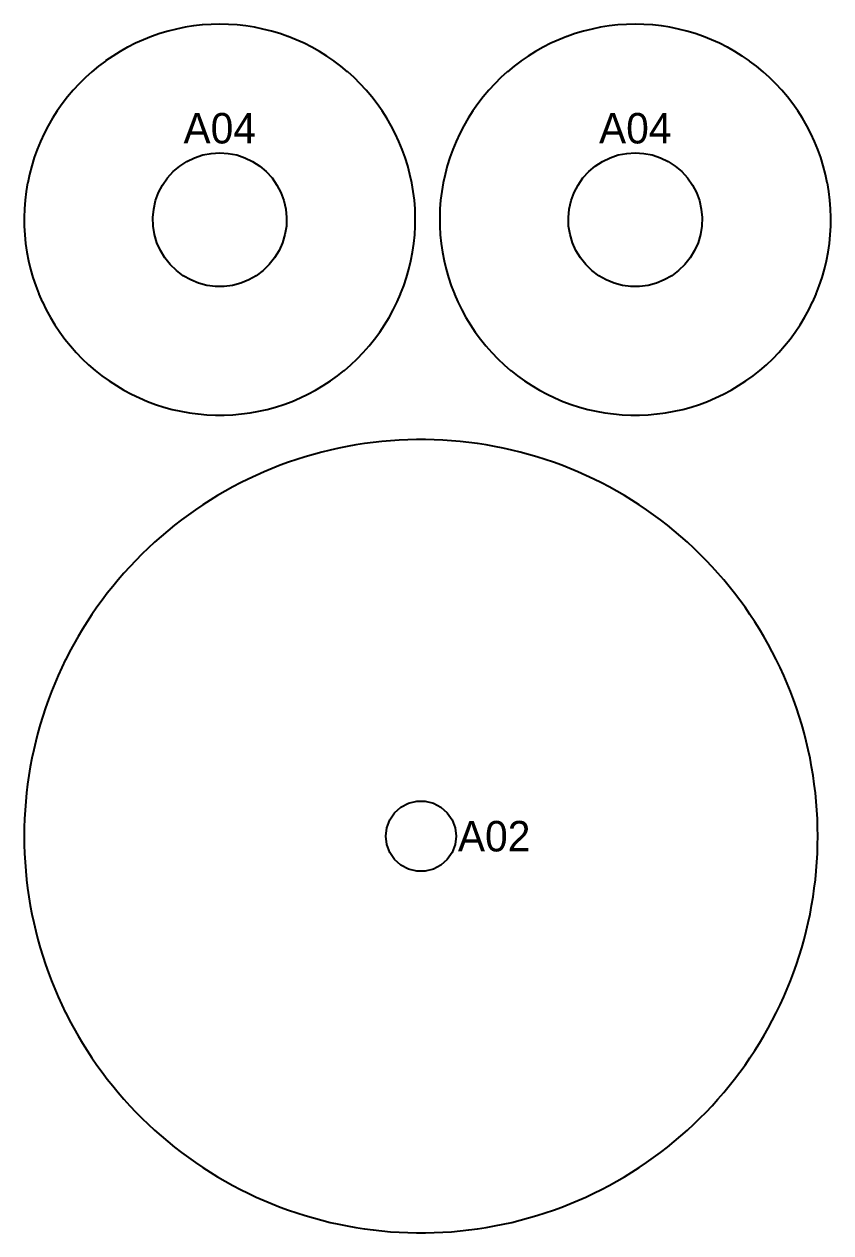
# Model space of a CAD drawing. Header units: millimetres. Extents: x 5 to 864, y 5 to 269.
# Drawn here: x 487.4 to 619.7, y 5 to 203.3 of the extents above; entities that cross this region are included whole.
import ezdxf
from ezdxf.enums import TextEntityAlignment as Align

# ---------------------------------------------------------------- set-up
doc = ezdxf.new("R2010")
doc.units = ezdxf.units.MM
doc.layers.add('CUT', color=1, linetype='CONTINUOUS')
doc.layers.add('ENGRAVE', color=7, linetype='CONTINUOUS')

msp = doc.modelspace()

# ---------------------------------------------------------------- linework, layer by layer
at = {"layer": 'CUT'}
for points in [[(519.522, 203.284), (519.518, 203.284), (518.093, 203.252), (518.09, 203.252), (516.667, 203.157), (516.664, 203.157), (515.246, 202.998), (515.243, 202.998), (513.835, 202.776), (513.831, 202.776), (512.434, 202.492), (512.431, 202.491), (511.048, 202.145), (511.044, 202.144), (509.678, 201.737), (509.675, 201.736), (508.328, 201.268), (508.325, 201.267), (507, 200.74), (506.997, 200.738), (505.697, 200.153), (505.694, 200.151), (504.421, 199.508), (504.418, 199.507), (503.176, 198.807), (503.173, 198.806), (501.962, 198.052), (501.96, 198.05), (500.784, 197.243), (500.781, 197.241), (499.643, 196.383), (499.64, 196.381), (498.541, 195.472), (498.539, 195.47), (497.481, 194.514), (497.479, 194.511), (496.465, 193.509), (496.463, 193.506), (495.494, 192.46), (495.492, 192.457), (494.572, 191.368), (494.57, 191.366), (493.698, 190.237), (493.696, 190.234), (492.876, 189.068), (492.875, 189.065), (492.107, 187.863), (492.106, 187.86), (491.393, 186.625), (491.391, 186.622), (490.734, 185.357), (490.732, 185.354), (490.132, 184.061), (490.131, 184.058), (489.589, 182.739), (489.588, 182.736), (489.105, 181.394), (489.104, 181.391), (488.681, 180.029), (488.681, 180.026), (488.319, 178.646), (488.318, 178.643), (488.019, 177.249), (488.018, 177.246), (487.781, 175.84), (487.781, 175.837), (487.606, 174.421), (487.606, 174.418), (487.495, 172.997), (487.495, 172.993), (487.447, 171.568), (487.447, 171.565), (487.463, 170.139), (487.463, 170.136), (487.542, 168.712), (487.543, 168.709), (487.685, 167.29), (487.686, 167.287), (487.892, 165.876), (487.892, 165.873), (488.161, 164.472), (488.161, 164.469), (488.492, 163.082), (488.493, 163.079), (488.885, 161.708), (488.886, 161.705), (489.338, 160.352), (489.339, 160.349), (489.852, 159.019), (489.853, 159.016), (490.424, 157.709), (490.426, 157.706), (491.055, 156.427), (491.056, 156.424), (491.741, 155.173), (491.743, 155.17), (492.483, 153.952), (492.485, 153.949), (493.279, 152.764), (493.281, 152.762), (494.127, 151.614), (494.129, 151.611), (495.025, 150.502), (495.027, 150.499), (495.972, 149.431), (495.974, 149.429), (496.965, 148.404), (496.967, 148.402), (498.003, 147.422), (498.006, 147.42), (499.084, 146.487), (499.087, 146.485), (500.206, 145.601), (500.209, 145.599), (501.366, 144.766), (501.369, 144.764), (502.562, 143.984), (502.565, 143.982), (503.792, 143.255), (503.794, 143.254), (505.052, 142.582), (505.055, 142.581), (506.342, 141.966), (506.345, 141.965), (507.658, 141.408), (507.661, 141.407), (508.997, 140.91), (509, 140.908), (510.357, 140.471), (510.36, 140.47), (511.736, 140.093), (511.739, 140.092), (513.129, 139.777), (513.133, 139.777), (514.536, 139.524), (514.539, 139.523), (515.952, 139.333), (515.956, 139.333), (517.376, 139.206), (517.379, 139.206), (518.804, 139.142), (518.807, 139.142), (520.233, 139.142), (520.236, 139.142), (521.661, 139.206), (521.664, 139.206), (523.084, 139.333), (523.088, 139.333), (524.501, 139.523), (524.504, 139.524), (525.907, 139.777), (525.911, 139.777), (527.301, 140.092), (527.304, 140.093), (528.68, 140.47), (528.683, 140.471), (530.04, 140.908), (530.043, 140.91), (531.379, 141.407), (531.382, 141.408), (532.695, 141.965), (532.698, 141.966), (533.985, 142.581), (533.988, 142.582), (535.246, 143.254), (535.249, 143.255), (536.475, 143.982), (536.478, 143.984), (537.671, 144.764), (537.674, 144.766), (538.831, 145.599), (538.834, 145.601), (539.953, 146.485), (539.956, 146.487), (541.034, 147.42), (541.037, 147.422), (542.073, 148.402), (542.075, 148.404), (543.066, 149.429), (543.068, 149.431), (544.013, 150.499), (544.015, 150.502), (544.911, 151.611), (544.913, 151.614), (545.759, 152.762), (545.761, 152.764), (546.555, 153.949), (546.557, 153.952), (547.297, 155.17), (547.299, 155.173), (547.984, 156.424), (547.985, 156.427), (548.614, 157.706), (548.616, 157.709), (549.187, 159.016), (549.188, 159.019), (549.701, 160.349), (549.702, 160.352), (550.154, 161.705), (550.155, 161.708), (550.547, 163.079), (550.548, 163.082), (550.879, 164.469), (550.879, 164.472), (551.148, 165.873), (551.148, 165.876), (551.354, 167.287), (551.355, 167.29), (551.497, 168.709), (551.498, 168.712), (551.577, 170.136), (551.577, 170.139), (551.593, 171.565), (551.593, 171.568), (551.545, 172.993), (551.545, 172.997), (551.434, 174.418), (551.434, 174.421), (551.259, 175.837), (551.259, 175.84), (551.022, 177.246), (551.021, 177.249), (550.722, 178.643), (550.721, 178.646), (550.359, 180.026), (550.359, 180.029), (549.936, 181.391), (549.935, 181.394), (549.452, 182.736), (549.451, 182.739), (548.909, 184.058), (548.908, 184.061), (548.308, 185.354), (548.306, 185.357), (547.649, 186.622), (547.647, 186.625), (546.934, 187.86), (546.933, 187.863), (546.165, 189.065), (546.164, 189.068), (545.344, 190.234), (545.342, 190.237), (544.47, 191.366), (544.468, 191.368), (543.548, 192.457), (543.546, 192.46), (542.577, 193.506), (542.575, 193.509), (541.561, 194.511), (541.559, 194.514), (540.501, 195.47), (540.499, 195.472), (539.4, 196.381), (539.397, 196.383), (538.259, 197.241), (538.256, 197.243), (537.081, 198.05), (537.078, 198.052), (535.867, 198.806), (535.865, 198.807), (534.622, 199.507), (534.619, 199.508), (533.346, 200.151), (533.343, 200.153), (532.043, 200.738), (532.04, 200.74), (530.715, 201.267), (530.712, 201.268), (529.365, 201.736), (529.362, 201.737), (527.996, 202.144), (527.992, 202.145), (526.609, 202.491), (526.606, 202.492), (525.209, 202.776), (525.205, 202.776), (523.797, 202.998), (523.794, 202.998), (522.377, 203.157), (522.373, 203.157), (520.951, 203.252), (520.947, 203.252)], [(587.668, 203.284), (587.664, 203.284), (586.239, 203.252), (586.236, 203.252), (584.813, 203.157), (584.81, 203.157), (583.393, 202.998), (583.389, 202.998), (581.981, 202.776), (581.977, 202.776), (580.58, 202.492), (580.577, 202.491), (579.194, 202.145), (579.19, 202.144), (577.824, 201.737), (577.821, 201.736), (576.474, 201.268), (576.471, 201.267), (575.146, 200.74), (575.143, 200.738), (573.843, 200.153), (573.84, 200.151), (572.567, 199.508), (572.564, 199.507), (571.322, 198.807), (571.319, 198.806), (570.108, 198.052), (570.106, 198.05), (568.93, 197.243), (568.927, 197.241), (567.789, 196.383), (567.786, 196.381), (566.687, 195.472), (566.685, 195.47), (565.627, 194.514), (565.625, 194.511), (564.611, 193.509), (564.609, 193.506), (563.64, 192.46), (563.638, 192.457), (562.718, 191.368), (562.716, 191.366), (561.844, 190.237), (561.842, 190.234), (561.022, 189.068), (561.021, 189.065), (560.253, 187.863), (560.252, 187.86), (559.539, 186.625), (559.537, 186.622), (558.88, 185.357), (558.878, 185.354), (558.278, 184.061), (558.277, 184.058), (557.735, 182.739), (557.734, 182.736), (557.251, 181.394), (557.25, 181.391), (556.827, 180.029), (556.827, 180.026), (556.465, 178.646), (556.464, 178.643), (556.165, 177.249), (556.164, 177.246), (555.927, 175.84), (555.927, 175.837), (555.752, 174.421), (555.752, 174.418), (555.641, 172.997), (555.641, 172.993), (555.593, 171.568), (555.593, 171.565), (555.609, 170.139), (555.609, 170.136), (555.688, 168.712), (555.689, 168.709), (555.831, 167.29), (555.832, 167.287), (556.038, 165.876), (556.038, 165.873), (556.307, 164.472), (556.307, 164.469), (556.638, 163.082), (556.639, 163.079), (557.031, 161.708), (557.032, 161.705), (557.484, 160.352), (557.485, 160.349), (557.998, 159.019), (557.999, 159.016), (558.57, 157.709), (558.572, 157.706), (559.201, 156.427), (559.202, 156.424), (559.887, 155.173), (559.889, 155.17), (560.629, 153.952), (560.631, 153.949), (561.425, 152.764), (561.427, 152.762), (562.273, 151.614), (562.275, 151.611), (563.171, 150.502), (563.173, 150.499), (564.118, 149.431), (564.12, 149.429), (565.111, 148.404), (565.113, 148.402), (566.149, 147.422), (566.152, 147.42), (567.23, 146.487), (567.233, 146.485), (568.352, 145.601), (568.355, 145.599), (569.512, 144.766), (569.515, 144.764), (570.708, 143.984), (570.711, 143.982), (571.938, 143.255), (571.94, 143.254), (573.198, 142.582), (573.201, 142.581), (574.488, 141.966), (574.491, 141.965), (575.804, 141.408), (575.807, 141.407), (577.143, 140.91), (577.146, 140.908), (578.503, 140.471), (578.506, 140.47), (579.882, 140.093), (579.885, 140.092), (581.276, 139.777), (581.279, 139.777), (582.682, 139.524), (582.685, 139.523), (584.098, 139.333), (584.102, 139.333), (585.522, 139.206), (585.525, 139.206), (586.95, 139.142), (586.953, 139.142), (588.379, 139.142), (588.382, 139.142), (589.807, 139.206), (589.81, 139.206), (591.23, 139.333), (591.234, 139.333), (592.647, 139.523), (592.65, 139.524), (594.053, 139.777), (594.057, 139.777), (595.447, 140.092), (595.45, 140.093), (596.826, 140.47), (596.829, 140.471), (598.186, 140.908), (598.189, 140.91), (599.525, 141.407), (599.528, 141.408), (600.841, 141.965), (600.844, 141.966), (602.131, 142.581), (602.134, 142.582), (603.392, 143.254), (603.395, 143.255), (604.621, 143.982), (604.624, 143.984), (605.817, 144.764), (605.82, 144.766), (606.977, 145.599), (606.98, 145.601), (608.099, 146.485), (608.102, 146.487), (609.18, 147.42), (609.183, 147.422), (610.219, 148.402), (610.221, 148.404), (611.212, 149.429), (611.214, 149.431), (612.159, 150.499), (612.161, 150.502), (613.057, 151.611), (613.059, 151.614), (613.905, 152.762), (613.907, 152.764), (614.701, 153.949), (614.703, 153.952), (615.443, 155.17), (615.445, 155.173), (616.13, 156.424), (616.131, 156.427), (616.76, 157.706), (616.762, 157.709), (617.333, 159.016), (617.334, 159.019), (617.847, 160.349), (617.848, 160.352), (618.3, 161.705), (618.301, 161.708), (618.693, 163.079), (618.694, 163.082), (619.025, 164.469), (619.026, 164.472), (619.294, 165.873), (619.294, 165.876), (619.5, 167.287), (619.501, 167.29), (619.643, 168.709), (619.644, 168.712), (619.723, 170.136), (619.723, 170.139), (619.739, 171.565), (619.739, 171.568), (619.691, 172.993), (619.691, 172.997), (619.58, 174.418), (619.58, 174.421), (619.405, 175.837), (619.405, 175.84), (619.168, 177.246), (619.167, 177.249), (618.868, 178.643), (618.867, 178.646), (618.506, 180.026), (618.505, 180.029), (618.082, 181.391), (618.081, 181.394), (617.598, 182.736), (617.597, 182.739), (617.055, 184.058), (617.054, 184.061), (616.454, 185.354), (616.452, 185.357), (615.795, 186.622), (615.793, 186.625), (615.08, 187.86), (615.079, 187.863), (614.311, 189.065), (614.31, 189.068), (613.49, 190.234), (613.488, 190.237), (612.616, 191.366), (612.614, 191.368), (611.694, 192.457), (611.692, 192.46), (610.723, 193.506), (610.721, 193.509), (609.707, 194.511), (609.705, 194.514), (608.647, 195.47), (608.645, 195.472), (607.546, 196.381), (607.543, 196.383), (606.405, 197.241), (606.402, 197.243), (605.227, 198.05), (605.224, 198.052), (604.013, 198.806), (604.011, 198.807), (602.768, 199.507), (602.765, 199.508), (601.492, 200.151), (601.489, 200.153), (600.189, 200.738), (600.186, 200.74), (598.861, 201.267), (598.858, 201.268), (597.511, 201.736), (597.508, 201.737), (596.142, 202.144), (596.138, 202.145), (594.755, 202.491), (594.752, 202.492), (593.355, 202.776), (593.351, 202.776), (591.943, 202.998), (591.94, 202.998), (590.523, 203.157), (590.519, 203.157), (589.097, 203.252), (589.093, 203.252)], [(520.923, 182.094), (522.304, 181.825), (523.639, 181.382), (524.906, 180.772), (526.084, 180.005), (527.155, 179.093), (528.1, 178.052), (528.905, 176.898), (529.556, 175.652), (530.041, 174.332), (530.354, 172.961), (530.489, 171.561), (530.444, 170.155), (530.22, 168.767), (529.82, 167.419), (529.25, 166.133), (528.521, 164.93), (527.644, 163.831), (526.634, 162.852), (525.507, 162.011), (524.282, 161.321), (522.978, 160.793), (521.618, 160.437), (520.223, 160.257), (518.817, 160.257), (517.422, 160.437), (516.062, 160.793), (514.758, 161.321), (513.533, 162.011), (512.406, 162.852), (511.396, 163.831), (510.519, 164.93), (509.79, 166.133), (509.22, 167.419), (508.82, 168.767), (508.596, 170.155), (508.551, 171.561), (508.686, 172.961), (508.999, 174.332), (509.484, 175.652), (510.135, 176.898), (510.94, 178.052), (511.885, 179.093), (512.956, 180.005), (514.134, 180.772), (515.402, 181.382), (516.736, 181.825), (518.117, 182.094), (519.52, 182.184)], [(589.069, 182.094), (590.45, 181.825), (591.785, 181.382), (593.052, 180.772), (594.23, 180.005), (595.301, 179.093), (596.247, 178.052), (597.051, 176.898), (597.702, 175.652), (598.187, 174.332), (598.5, 172.961), (598.635, 171.561), (598.59, 170.155), (598.366, 168.767), (597.966, 167.419), (597.396, 166.133), (596.667, 164.93), (595.79, 163.831), (594.78, 162.852), (593.653, 162.011), (592.428, 161.321), (591.124, 160.793), (589.764, 160.437), (588.369, 160.257), (586.963, 160.257), (585.568, 160.437), (584.208, 160.793), (582.904, 161.321), (581.679, 162.011), (580.552, 162.852), (579.542, 163.831), (578.665, 164.93), (577.936, 166.133), (577.366, 167.419), (576.966, 168.767), (576.742, 170.155), (576.697, 171.561), (576.832, 172.961), (577.145, 174.332), (577.63, 175.652), (578.281, 176.898), (579.086, 178.052), (580.031, 179.093), (581.102, 180.005), (582.28, 180.772), (583.548, 181.382), (584.882, 181.825), (586.263, 182.094), (587.666, 182.184)], [(617.597, 70.07), (617.597, 70.072), (617.581, 71.5), (617.581, 71.501), (617.534, 72.929), (617.534, 72.93), (617.456, 74.356), (617.456, 74.358), (617.346, 75.781), (617.346, 75.783), (617.205, 77.204), (617.205, 77.206), (617.033, 78.623), (617.032, 78.625), (616.829, 80.038), (616.829, 80.04), (616.595, 81.449), (616.594, 81.45), (616.329, 82.853), (616.329, 82.855), (616.033, 84.252), (616.033, 84.254), (615.706, 85.644), (615.706, 85.645), (615.349, 87.028), (615.348, 87.03), (614.961, 88.404), (614.961, 88.406), (614.543, 89.771), (614.543, 89.773), (614.096, 91.129), (614.095, 91.13), (613.618, 92.476), (613.618, 92.478), (613.111, 93.813), (613.111, 93.815), (612.575, 95.138), (612.575, 95.14), (612.01, 96.452), (612.009, 96.453), (611.416, 97.752), (611.415, 97.754), (610.794, 99.039), (610.793, 99.041), (610.143, 100.312), (610.143, 100.314), (609.465, 101.571), (609.464, 101.572), (608.76, 102.814), (608.759, 102.815), (608.027, 104.041), (608.026, 104.043), (607.267, 105.253), (607.266, 105.254), (606.481, 106.447), (606.48, 106.448), (605.669, 107.623), (605.668, 107.625), (604.831, 108.782), (604.83, 108.783), (603.968, 109.921), (603.967, 109.923), (603.08, 111.042), (603.079, 111.043), (602.168, 112.143), (602.167, 112.144), (601.232, 113.223), (601.231, 113.224), (600.272, 114.283), (600.271, 114.284), (599.289, 115.321), (599.288, 115.322), (598.284, 116.338), (598.283, 116.339), (597.257, 117.332), (597.256, 117.333), (596.208, 118.303), (596.207, 118.304), (595.138, 119.251), (595.136, 119.252), (594.047, 120.175), (594.046, 120.176), (592.936, 121.075), (592.935, 121.076), (591.806, 121.951), (591.805, 121.952), (590.657, 122.801), (590.656, 122.802), (589.489, 123.626), (589.488, 123.627), (588.304, 124.425), (588.303, 124.426), (587.101, 125.198), (587.1, 125.199), (585.882, 125.945), (585.881, 125.946), (584.647, 126.664), (584.645, 126.665), (583.396, 127.356), (583.394, 127.357), (582.13, 128.02), (582.128, 128.021), (580.85, 128.657), (580.848, 128.658), (579.556, 129.265), (579.554, 129.266), (578.249, 129.845), (578.248, 129.845), (576.93, 130.395), (576.928, 130.396), (575.599, 130.917), (575.597, 130.918), (574.256, 131.409), (574.255, 131.41), (572.904, 131.872), (572.902, 131.872), (571.541, 132.305), (571.54, 132.305), (570.17, 132.707), (570.168, 132.708), (568.789, 133.08), (568.788, 133.08), (567.401, 133.422), (567.4, 133.423), (566.006, 133.734), (566.004, 133.734), (564.604, 134.015), (564.603, 134.015), (563.197, 134.265), (563.195, 134.265), (561.784, 134.484), (561.782, 134.484), (560.367, 134.672), (560.365, 134.672), (558.946, 134.828), (558.944, 134.828), (557.522, 134.954), (557.52, 134.954), (556.095, 135.048), (556.093, 135.048), (554.667, 135.111), (554.665, 135.111), (553.238, 135.142), (553.236, 135.142), (551.808, 135.142), (551.806, 135.142), (550.379, 135.111), (550.377, 135.111), (548.951, 135.048), (548.949, 135.048), (547.524, 134.954), (547.522, 134.954), (546.1, 134.828), (546.098, 134.828), (544.679, 134.672), (544.677, 134.672), (543.262, 134.484), (543.26, 134.484), (541.849, 134.265), (541.847, 134.265), (540.441, 134.015), (540.44, 134.015), (539.04, 133.734), (539.038, 133.734), (537.644, 133.423), (537.643, 133.422), (536.256, 133.08), (536.255, 133.08), (534.876, 132.708), (534.874, 132.707), (533.504, 132.305), (533.503, 132.305), (532.142, 131.872), (532.14, 131.872), (530.789, 131.41), (530.788, 131.409), (529.447, 130.918), (529.445, 130.917), (528.116, 130.396), (528.114, 130.395), (526.796, 129.845), (526.795, 129.845), (525.49, 129.266), (525.488, 129.265), (524.196, 128.658), (524.194, 128.657), (522.916, 128.021), (522.914, 128.02), (521.65, 127.357), (521.648, 127.356), (520.399, 126.665), (520.397, 126.664), (519.163, 125.946), (519.162, 125.945), (517.944, 125.199), (517.943, 125.198), (516.741, 124.426), (516.74, 124.425), (515.556, 123.627), (515.555, 123.626), (514.388, 122.802), (514.387, 122.801), (513.239, 121.952), (513.238, 121.951), (512.109, 121.076), (512.108, 121.075), (510.998, 120.176), (510.997, 120.175), (509.908, 119.252), (509.906, 119.251), (508.837, 118.304), (508.836, 118.303), (507.788, 117.333), (507.787, 117.332), (506.761, 116.339), (506.76, 116.338), (505.756, 115.322), (505.755, 115.321), (504.773, 114.284), (504.772, 114.283), (503.813, 113.224), (503.812, 113.223), (502.877, 112.144), (502.876, 112.143), (501.965, 111.043), (501.964, 111.042), (501.077, 109.923), (501.076, 109.921), (500.214, 108.783), (500.213, 108.782), (499.376, 107.625), (499.375, 107.623), (498.564, 106.448), (498.563, 106.447), (497.778, 105.254), (497.777, 105.253), (497.018, 104.043), (497.017, 104.041), (496.285, 102.815), (496.285, 102.814), (495.58, 101.572), (495.579, 101.571), (494.901, 100.314), (494.901, 100.312), (494.251, 99.041), (494.25, 99.039), (493.629, 97.754), (493.628, 97.752), (493.035, 96.453), (493.034, 96.452), (492.469, 95.14), (492.469, 95.138), (491.933, 93.815), (491.933, 93.813), (491.426, 92.478), (491.426, 92.476), (490.949, 91.13), (490.948, 91.129), (490.501, 89.773), (490.501, 89.771), (490.083, 88.406), (490.083, 88.404), (489.696, 87.03), (489.695, 87.028), (489.338, 85.645), (489.338, 85.644), (489.011, 84.254), (489.011, 84.252), (488.715, 82.855), (488.715, 82.853), (488.45, 81.45), (488.449, 81.449), (488.215, 80.04), (488.215, 80.038), (488.012, 78.625), (488.011, 78.623), (487.839, 77.206), (487.839, 77.204), (487.698, 75.783), (487.698, 75.781), (487.588, 74.358), (487.588, 74.356), (487.51, 72.93), (487.51, 72.929), (487.463, 71.501), (487.463, 71.5), (487.447, 70.072), (487.447, 70.07), (487.463, 68.642), (487.463, 68.641), (487.51, 67.214), (487.51, 67.212), (487.588, 65.786), (487.588, 65.784), (487.698, 64.361), (487.698, 64.359), (487.839, 62.938), (487.839, 62.936), (488.011, 61.519), (488.012, 61.517), (488.215, 60.104), (488.215, 60.102), (488.449, 58.694), (488.45, 58.692), (488.715, 57.289), (488.715, 57.287), (489.011, 55.89), (489.011, 55.889), (489.338, 54.498), (489.338, 54.497), (489.695, 53.114), (489.696, 53.113), (490.083, 51.738), (490.083, 51.737), (490.501, 50.371), (490.501, 50.369), (490.948, 49.013), (490.949, 49.012), (491.426, 47.666), (491.426, 47.664), (491.933, 46.329), (491.933, 46.327), (492.469, 45.004), (492.469, 45.002), (493.034, 43.691), (493.035, 43.689), (493.628, 42.39), (493.629, 42.389), (494.25, 41.103), (494.251, 41.102), (494.901, 39.83), (494.901, 39.828), (495.579, 38.571), (495.58, 38.57), (496.285, 37.328), (496.285, 37.327), (497.017, 36.101), (497.018, 36.099), (497.777, 34.89), (497.778, 34.888), (498.563, 33.695), (498.564, 33.694), (499.375, 32.519), (499.376, 32.518), (500.213, 31.36), (500.214, 31.359), (501.076, 30.221), (501.077, 30.219), (501.964, 29.1), (501.965, 29.099), (502.876, 27.999), (502.877, 27.998), (503.812, 26.919), (503.813, 26.918), (504.772, 25.859), (504.773, 25.858), (505.755, 24.821), (505.756, 24.82), (506.76, 23.805), (506.761, 23.803), (507.787, 22.811), (507.788, 22.809), (508.836, 21.839), (508.837, 21.838), (509.906, 20.891), (509.908, 20.89), (510.997, 19.967), (510.998, 19.966), (512.108, 19.067), (512.109, 19.066), (513.238, 18.191), (513.239, 18.19), (514.387, 17.341), (514.388, 17.34), (515.555, 16.516), (515.556, 16.515), (516.74, 15.717), (516.741, 15.716), (517.943, 14.944), (517.944, 14.943), (519.162, 14.197), (519.163, 14.197), (520.397, 13.478), (520.399, 13.477), (521.648, 12.786), (521.65, 12.785), (522.914, 12.122), (522.916, 12.121), (524.194, 11.485), (524.196, 11.485), (525.488, 10.877), (525.49, 10.876), (526.795, 10.298), (526.796, 10.297), (528.114, 9.747), (528.116, 9.746), (529.445, 9.225), (529.447, 9.225), (530.788, 8.733), (530.789, 8.732), (532.14, 8.27), (532.142, 8.27), (533.503, 7.837), (533.504, 7.837), (534.874, 7.435), (534.876, 7.434), (536.255, 7.062), (536.256, 7.062), (537.643, 6.72), (537.644, 6.72), (539.038, 6.408), (539.04, 6.408), (540.44, 6.128), (540.441, 6.127), (541.847, 5.878), (541.849, 5.877), (543.26, 5.659), (543.262, 5.658), (544.677, 5.471), (544.679, 5.47), (546.098, 5.314), (546.1, 5.314), (547.522, 5.188), (547.524, 5.188), (548.949, 5.094), (548.951, 5.094), (550.377, 5.031), (550.379, 5.031), (551.806, 5), (551.808, 5), (553.236, 5), (553.238, 5), (554.665, 5.031), (554.667, 5.031), (556.093, 5.094), (556.095, 5.094), (557.52, 5.188), (557.522, 5.188), (558.944, 5.314), (558.946, 5.314), (560.365, 5.47), (560.367, 5.471), (561.782, 5.658), (561.784, 5.659), (563.195, 5.877), (563.197, 5.878), (564.603, 6.127), (564.604, 6.128), (566.004, 6.408), (566.006, 6.408), (567.4, 6.72), (567.401, 6.72), (568.788, 7.062), (568.789, 7.062), (570.168, 7.434), (570.17, 7.435), (571.54, 7.837), (571.541, 7.837), (572.902, 8.27), (572.904, 8.27), (574.255, 8.732), (574.256, 8.733), (575.597, 9.225), (575.599, 9.225), (576.928, 9.746), (576.93, 9.747), (578.248, 10.297), (578.249, 10.298), (579.554, 10.876), (579.556, 10.877), (580.848, 11.485), (580.85, 11.485), (582.128, 12.121), (582.13, 12.122), (583.394, 12.785), (583.396, 12.786), (584.645, 13.477), (584.647, 13.478), (585.881, 14.197), (585.882, 14.197), (587.1, 14.943), (587.101, 14.944), (588.303, 15.716), (588.304, 15.717), (589.488, 16.515), (589.489, 16.516), (590.656, 17.34), (590.657, 17.341), (591.805, 18.19), (591.806, 18.191), (592.935, 19.066), (592.936, 19.067), (594.046, 19.966), (594.047, 19.967), (595.136, 20.89), (595.138, 20.891), (596.207, 21.838), (596.208, 21.839), (597.256, 22.809), (597.257, 22.811), (598.283, 23.803), (598.284, 23.805), (599.288, 24.82), (599.289, 24.821), (600.271, 25.858), (600.272, 25.859), (601.231, 26.918), (601.232, 26.919), (602.167, 27.998), (602.168, 27.999), (603.079, 29.099), (603.08, 29.1), (603.967, 30.219), (603.968, 30.221), (604.83, 31.359), (604.831, 31.36), (605.668, 32.518), (605.669, 32.519), (606.48, 33.694), (606.481, 33.695), (607.266, 34.888), (607.267, 34.89), (608.026, 36.099), (608.027, 36.101), (608.759, 37.327), (608.76, 37.328), (609.464, 38.57), (609.465, 38.571), (610.143, 39.828), (610.143, 39.83), (610.793, 41.102), (610.794, 41.103), (611.415, 42.389), (611.416, 42.39), (612.009, 43.689), (612.01, 43.691), (612.575, 45.002), (612.575, 45.004), (613.111, 46.327), (613.111, 46.329), (613.618, 47.664), (613.618, 47.666), (614.095, 49.012), (614.096, 49.013), (614.543, 50.369), (614.543, 50.371), (614.961, 51.737), (614.961, 51.738), (615.348, 53.113), (615.349, 53.114), (615.706, 54.497), (615.706, 54.498), (616.033, 55.889), (616.033, 55.89), (616.329, 57.287), (616.329, 57.289), (616.594, 58.692), (616.595, 58.694), (616.829, 60.102), (616.829, 60.104), (617.032, 61.517), (617.033, 61.519), (617.205, 62.936), (617.205, 62.938), (617.346, 64.359), (617.346, 64.361), (617.456, 65.784), (617.456, 65.786), (617.534, 67.212), (617.534, 67.214), (617.581, 68.641), (617.581, 68.642)], [(558.129, 68.689), (557.635, 67.388), (556.844, 66.242), (555.802, 65.319), (554.57, 64.672), (553.218, 64.339), (551.826, 64.339), (550.474, 64.672), (549.242, 65.319), (548.2, 66.242), (547.409, 67.388), (546.915, 68.689), (546.748, 70.071), (546.915, 71.453), (547.409, 72.755), (548.2, 73.9), (549.242, 74.823), (550.474, 75.47), (551.826, 75.803), (553.218, 75.803), (554.57, 75.47), (555.802, 74.823), (556.844, 73.9), (557.635, 72.755), (558.129, 71.453), (558.296, 70.071)]]:
    msp.add_lwpolyline(points, close=True, dxfattribs=at)

# ---------------------------------------------------------------- texts
at = {"layer": 'ENGRAVE'}
for s, p in [('A04', (519.52, 183.713)), ('A04', (587.666, 183.713)), ('A02', (564.522, 67.571))]:
    msp.add_text(s, height=5, dxfattribs=at).set_placement(p, align=Align.CENTER)

doc.saveas('drawing.dxf')
